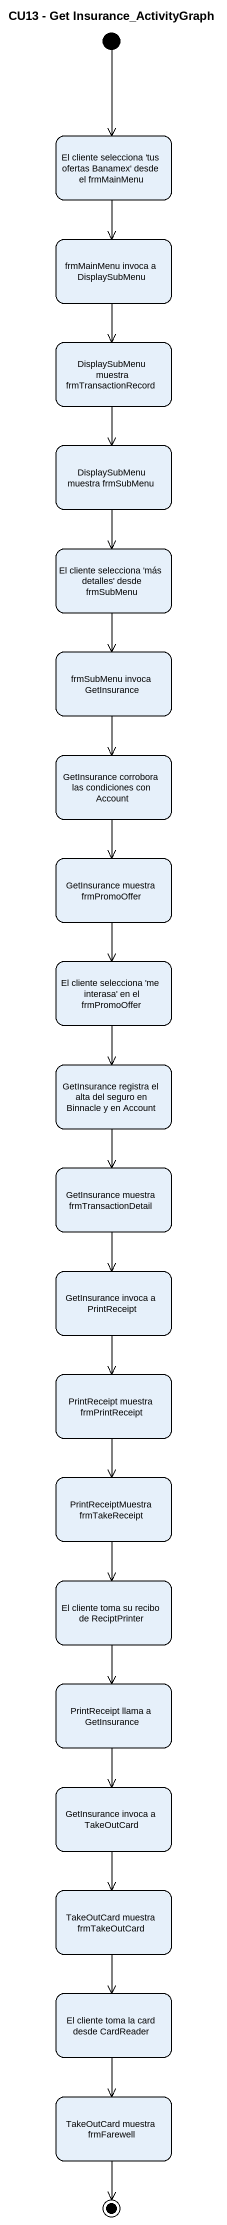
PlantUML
@startuml
title CU13 - Get Insurance_ActivityGraph
hide empty description
state "El cliente selecciona 'tus ofertas Banamex' desde el frmMainMenu" as El_cliente_selecciona_tus
state "frmMainMenu invoca a DisplaySubMenu" as frmMainMenu_invoca_a
state "DisplaySubMenu muestra frmTransactionRecord" as DisplaySubMenu_muestra
state "DisplaySubMenu muestra frmSubMenu" as DisplaySubMenu_muestra_2
state "El cliente selecciona 'más detalles' desde frmSubMenu" as El_cliente_selecciona_más
state "frmSubMenu invoca GetInsurance" as frmSubMenu_invoca
state "GetInsurance corrobora las condiciones con Account" as GetInsurance_corrobora_las
state "GetInsurance muestra frmPromoOffer" as GetInsurance_muestra
state "El cliente selecciona 'me interasa' en el frmPromoOffer" as El_cliente_selecciona_me
state "GetInsurance registra el alta del seguro en Binnacle y en Account" as GetInsurance_registra_el
state "GetInsurance muestra frmTransactionDetail" as GetInsurance_muestra_2
state "GetInsurance invoca a PrintReceipt" as GetInsurance_invoca_a
state "PrintReceipt muestra frmPrintReceipt" as PrintReceipt_muestra
state "PrintReceiptMuestra frmTakeReceipt" as PrintReceiptMuestra
state "El cliente toma su recibo de ReciptPrinter" as El_cliente_toma_su_recibo
state "PrintReceipt llama a GetInsurance" as PrintReceipt_llama_a
state "GetInsurance invoca a TakeOutCard" as GetInsurance_invoca_a_2
state "TakeOutCard muestra frmTakeOutCard" as TakeOutCard_muestra
state "El cliente toma la card desde CardReader" as El_cliente_toma_la_card
state "TakeOutCard muestra frmFarewell" as TakeOutCard_muestra_2
[*] --> El_cliente_selecciona_tus
El_cliente_selecciona_tus --> frmMainMenu_invoca_a
frmMainMenu_invoca_a --> DisplaySubMenu_muestra
DisplaySubMenu_muestra --> DisplaySubMenu_muestra_2
DisplaySubMenu_muestra_2 --> El_cliente_selecciona_más
El_cliente_selecciona_más --> frmSubMenu_invoca
frmSubMenu_invoca --> GetInsurance_corrobora_las
GetInsurance_corrobora_las --> GetInsurance_muestra
GetInsurance_muestra --> El_cliente_selecciona_me
El_cliente_selecciona_me --> GetInsurance_registra_el
GetInsurance_registra_el --> GetInsurance_muestra_2
GetInsurance_muestra_2 --> GetInsurance_invoca_a
GetInsurance_invoca_a --> PrintReceipt_muestra
PrintReceipt_muestra --> PrintReceiptMuestra
PrintReceiptMuestra --> El_cliente_toma_su_recibo
El_cliente_toma_su_recibo --> PrintReceipt_llama_a
PrintReceipt_llama_a --> GetInsurance_invoca_a_2
GetInsurance_invoca_a_2 --> TakeOutCard_muestra
TakeOutCard_muestra --> El_cliente_toma_la_card
El_cliente_toma_la_card --> TakeOutCard_muestra_2
TakeOutCard_muestra_2 --> [*]
@enduml
